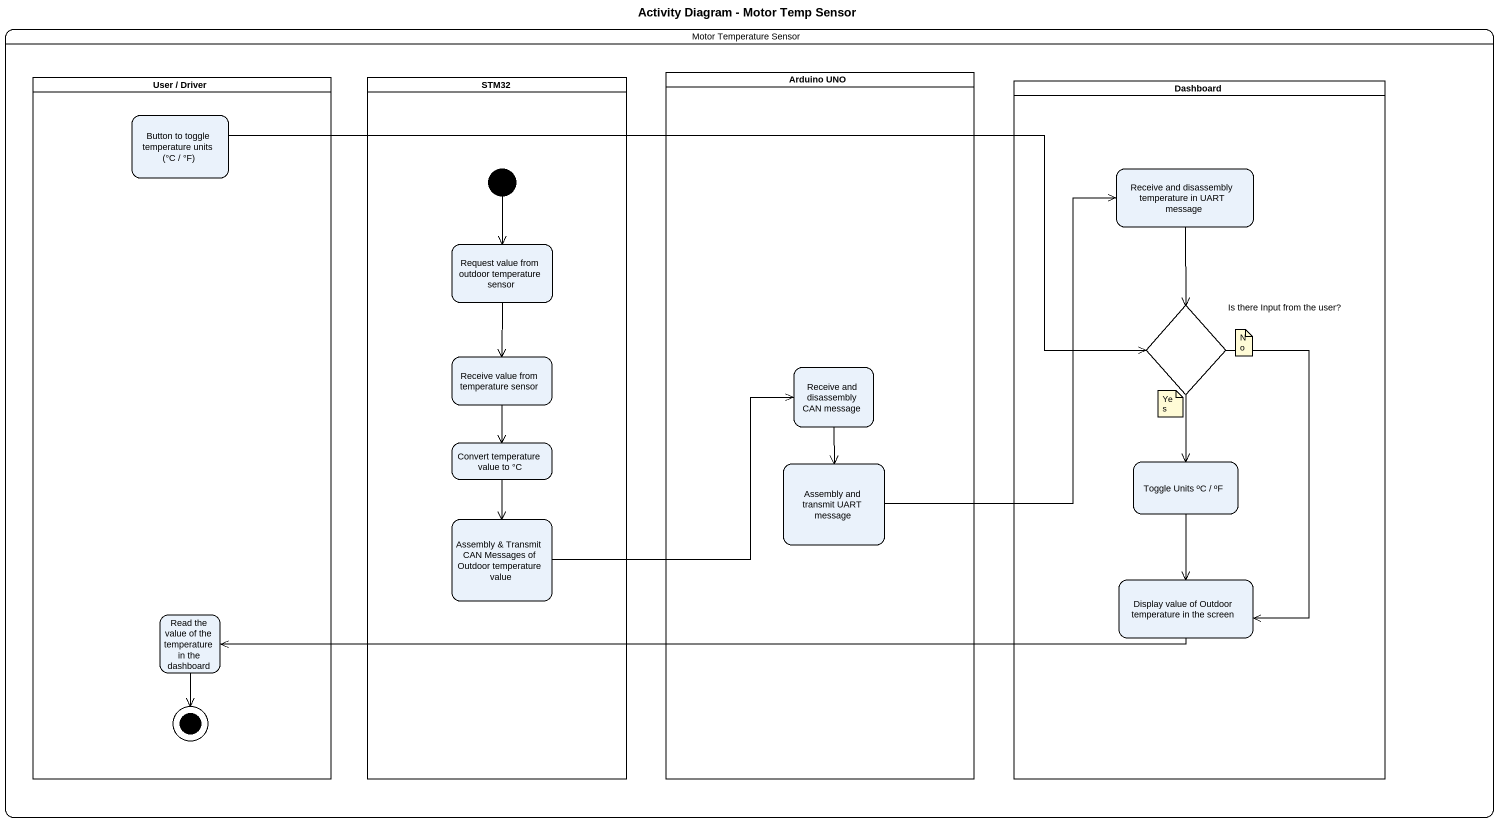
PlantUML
@startuml
title Activity Diagram - Motor Temp Sensor
hide empty description
state "Motor Temperature Sensor" as Motor_Temperature_Sensor {
  state "User / Driver" as User_Driver <<partition>> {
    state "Button to toggle temperature units (°C / °F)" as Button_to_toggle
    state "Read the value of the temperature in the dashboard" as Read_the_value_of_the
    Read_the_value_of_the --> [*]
  }
  state STM32 <<partition>> {
    state "Request value from outdoor temperature sensor" as Request_value_from_outdoor
    state "Receive value from temperature sensor" as Receive_value_from
    state "Convert temperature value to °C" as Convert_temperature_value
    state "Assembly & Transmit CAN Messages of Outdoor temperature value" as Assembly_Transmit_CAN
    [*] --> Request_value_from_outdoor
  }
  state "Arduino UNO" as Arduino_UNO <<partition>> {
    state "Receive and disassembly CAN message" as Receive_and_disassembly_CAN
    state "Assembly and transmit UART message" as Assembly_and_transmit_UART
  }
  state Dashboard <<partition>> {
    state "Receive and disassembly temperature in UART message" as Receive_and_disassembly
    state "Is there Input from the user?" as Is_there_Input_from_the_user <<choice>>
    state "Toggle Units ºC / ºF" as Toggle_Units_ºC_ºF
    state "Display value of Outdoor temperature in the screen" as Display_value_of_Outdoor
  }
}
Button_to_toggle -right-> Is_there_Input_from_the_user
Receive_and_disassembly --> Is_there_Input_from_the_user
Request_value_from_outdoor --> Receive_value_from
Is_there_Input_from_the_user --> Toggle_Units_ºC_ºF
Is_there_Input_from_the_user --> Display_value_of_Outdoor
Receive_value_from --> Convert_temperature_value
Receive_and_disassembly_CAN --> Assembly_and_transmit_UART
Convert_temperature_value --> Assembly_Transmit_CAN
Assembly_and_transmit_UART -up-> Receive_and_disassembly
Toggle_Units_ºC_ºF --> Display_value_of_Outdoor
Assembly_Transmit_CAN -right-> Receive_and_disassembly_CAN
Display_value_of_Outdoor -left-> Read_the_value_of_the
note as N1
  No
end note
note as N2
  Yes
end note
@enduml
